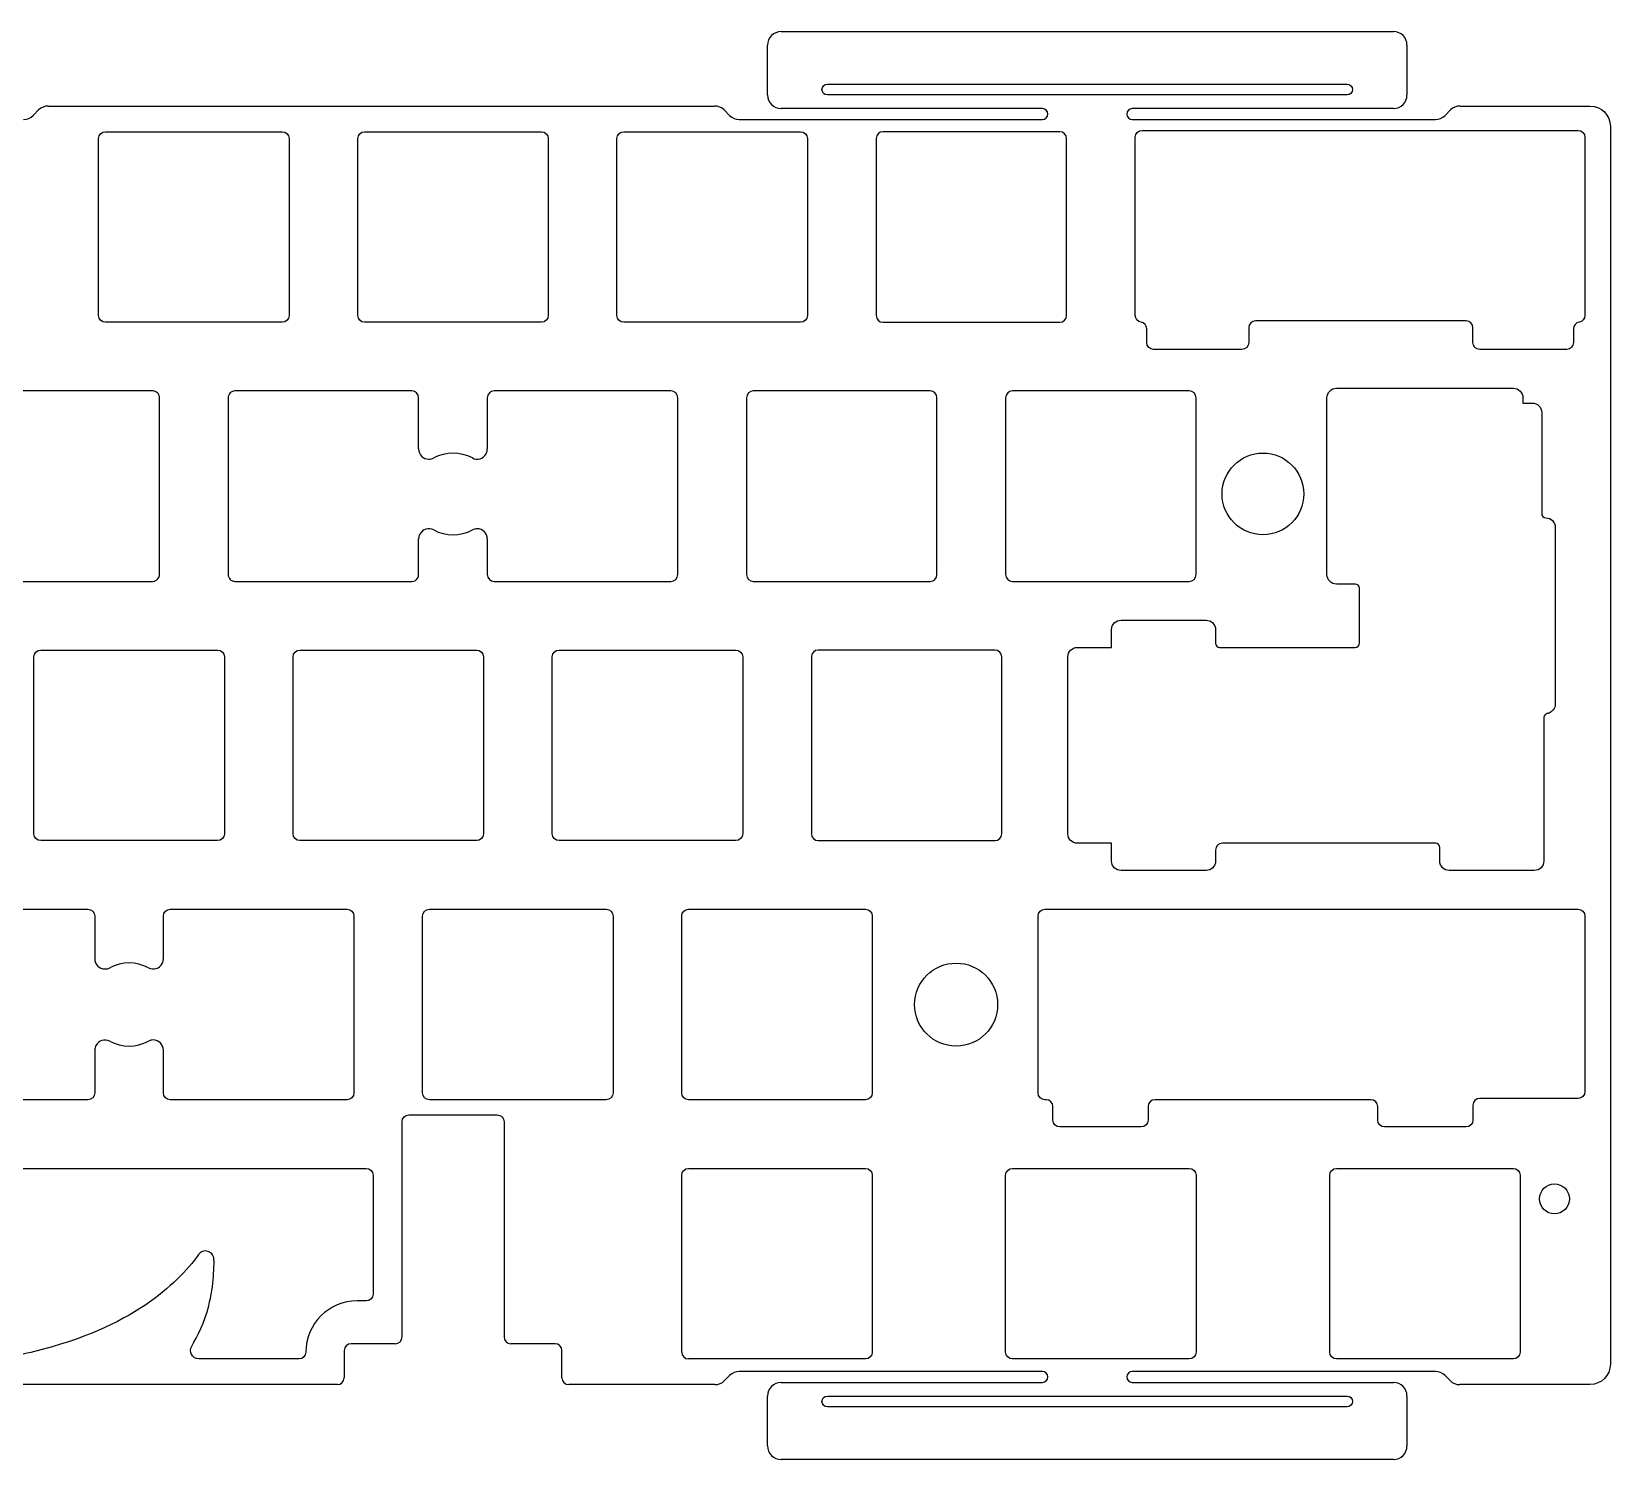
# Model space of a CAD drawing. Header units: millimetres. Extents: x -68 to 216, y -105 to 0.
# Drawn here: x 100.1 to 216.2, y -105 to -0.1 of the extents above; entities that cross this region are included whole.
import ezdxf

# ---------------------------------------------------------------- set-up
doc = ezdxf.new("R2010")
doc.units = ezdxf.units.MM
doc.header["$MEASUREMENT"] = 0
doc.layers.add('Layer 1', color=7, linetype='Continuous', lineweight=0)

# ---------------------------------------------------------------- blocks, each defined once
blk = doc.blocks.new('Block_0')
at = {"layer": 'Layer 1', "color": 18, "lineweight": 25, "true_color": 0x000000}
for p, q in [((154.23, -4.73), (154.23, -1.07)), ((155.23, -0.07), (200.23, -0.07)), ((201.23, -1.07), (201.23, -4.73)), ((101.36, -5.54), (150.33, -5.54)), ((174.43, -5.73), (155.23, -5.73)), ((200.23, -5.73), (181.03, -5.73)), ((205.14, -5.54), (214.68, -5.54)), ((100.25, -6.24), (100.65, -5.83)), ((151.04, -5.83), (151.44, -6.24)), ((152.15, -6.53), (174.43, -6.53)), ((181.03, -6.53), (203.32, -6.53)), ((204.03, -6.24), (204.43, -5.83)), ((105.06, -20.93), (105.06, -7.93)), ((105.56, -7.43), (118.56, -7.43)), ((119.06, -7.93), (119.06, -20.93)), ((124.11, -20.93), (124.11, -7.93)), ((124.61, -7.43), (137.61, -7.43)), ((138.11, -7.93), (138.11, -20.93)), ((143.16, -20.93), (143.16, -7.93)), ((143.66, -7.43), (156.66, -7.43)), ((157.16, -7.93), (157.16, -20.93)), ((162.21, -7.93), (162.21, -20.93)), ((175.71, -7.43), (162.71, -7.43)), ((176.21, -20.93), (176.21, -7.93)), ((181.26, -20.93), (181.26, -7.83)), ((181.76, -7.33), (213.81, -7.33)), ((214.31, -7.83), (214.31, -20.93)), ((216.18, -7.04), (216.18, -98.02)), ((118.56, -21.43), (105.56, -21.43)), ((137.61, -21.43), (124.61, -21.43)), ((156.66, -21.43), (143.66, -21.43)), ((162.71, -21.43), (175.71, -21.43)), ((182.1, -22.93), (182.1, -21.92)), ((189.6, -21.83), (189.6, -22.93)), ((205.58, -21.33), (190.1, -21.33)), ((206.08, -22.93), (206.08, -21.83)), ((213.47, -21.92), (213.47, -22.93)), ((189.1, -23.43), (182.6, -23.43)), ((212.97, -23.43), (206.58, -23.43)), ((109.03, -26.48), (96.03, -26.48)), ((128.08, -26.48), (115.08, -26.48)), ((147.13, -26.48), (134.13, -26.48)), ((166.18, -26.48), (153.18, -26.48)), ((185.23, -26.48), (172.23, -26.48)), ((196.05, -26.28), (209.05, -26.28)), ((109.53, -39.98), (109.53, -26.98)), ((114.58, -26.98), (114.58, -39.98)), ((128.58, -30.75), (128.58, -26.98)), ((133.63, -26.98), (133.63, -30.75)), ((147.63, -39.98), (147.63, -26.98)), ((152.68, -26.98), (152.68, -39.98)), ((166.68, -39.98), (166.68, -26.98)), ((171.73, -26.98), (171.73, -39.98)), ((185.73, -39.98), (185.73, -26.98)), ((195.35, -39.98), (195.35, -26.98)), ((209.75, -26.98), (209.75, -27.37)), ((209.75, -27.37), (210.43, -27.37)), ((211.13, -28.07), (211.13, -35.51)), ((212.13, -36.51), (212.13, -49.51)), ((128.58, -39.98), (128.58, -37.36)), ((133.63, -37.36), (133.63, -39.98)), ((96.03, -40.48), (109.03, -40.48)), ((115.08, -40.48), (128.08, -40.48)), ((134.13, -40.48), (147.13, -40.48)), ((153.18, -40.48), (166.18, -40.48)), ((172.23, -40.48), (185.23, -40.48)), ((197.43, -40.68), (196.05, -40.68)), ((197.73, -45.03), (197.73, -40.98)), ((179.51, -45.33), (179.51, -44.03)), ((180.21, -43.33), (186.46, -43.33)), ((187.16, -44.03), (187.16, -45.03)), ((100.3, -59.03), (100.3, -46.03)), ((100.8, -45.53), (113.8, -45.53)), ((114.3, -46.03), (114.3, -59.03)), ((119.35, -59.03), (119.35, -46.03)), ((119.85, -45.53), (132.85, -45.53)), ((133.35, -46.03), (133.35, -59.03)), ((138.4, -59.03), (138.4, -46.03)), ((138.9, -45.53), (151.9, -45.53)), ((152.4, -46.03), (152.4, -59.03)), ((157.45, -46.03), (157.45, -59.03)), ((170.95, -45.53), (157.95, -45.53)), ((171.45, -59.03), (171.45, -46.03)), ((176.3, -59.03), (176.3, -46.03)), ((177, -45.33), (179.51, -45.33)), ((187.46, -45.33), (197.43, -45.33)), ((211.29, -50.49), (211.29, -61.03)), ((113.8, -59.53), (100.8, -59.53)), ((132.85, -59.53), (119.85, -59.53)), ((151.9, -59.53), (138.9, -59.53)), ((157.95, -59.53), (170.95, -59.53)), ((179.51, -59.73), (177, -59.73)), ((179.51, -61.03), (179.51, -59.73)), ((187.16, -60.23), (187.16, -61.03)), ((203.34, -59.73), (187.66, -59.73)), ((203.64, -61.03), (203.64, -60.03)), ((186.46, -61.73), (180.21, -61.73)), ((210.59, -61.73), (204.34, -61.73)), ((91.27, -64.58), (104.27, -64.58)), ((110.32, -64.58), (123.32, -64.58)), ((129.37, -64.58), (142.37, -64.58)), ((148.42, -64.58), (161.42, -64.58)), ((174.61, -64.58), (213.81, -64.58)), ((104.77, -65.08), (104.77, -68.22)), ((109.82, -68.22), (109.82, -65.08)), ((123.82, -65.08), (123.82, -78.08)), ((128.87, -78.08), (128.87, -65.08)), ((142.87, -65.08), (142.87, -78.08)), ((147.92, -78.08), (147.92, -65.08)), ((161.92, -65.08), (161.92, -78.08)), ((174.11, -78.08), (174.11, -65.08)), ((214.31, -65.08), (214.31, -77.98)), ((104.77, -74.94), (104.77, -78.08)), ((109.82, -78.08), (109.82, -74.94)), ((104.27, -78.58), (91.27, -78.58)), ((123.32, -78.58), (110.32, -78.58)), ((142.37, -78.58), (129.37, -78.58)), ((161.42, -78.58), (148.42, -78.58)), ((174.7, -78.58), (174.61, -78.58)), ((198.58, -78.58), (182.7, -78.58)), ((213.81, -78.48), (206.58, -78.48)), ((127.86, -79.7), (134.36, -79.7)), ((175.2, -80.08), (175.2, -79.08)), ((182.2, -79.08), (182.2, -80.08)), ((199.08, -80.08), (199.08, -79.08)), ((206.08, -78.98), (206.08, -80.08)), ((127.36, -96.02), (127.36, -80.2)), ((134.86, -80.2), (134.86, -96.02)), ((181.7, -80.58), (175.7, -80.58)), ((205.58, -80.58), (199.58, -80.58)), ((147.92, -97.13), (147.92, -84.13)), ((148.42, -83.63), (161.42, -83.63)), ((161.92, -84.13), (161.92, -97.13)), ((171.73, -97.13), (171.73, -84.13)), ((172.23, -83.63), (185.23, -83.63)), ((185.73, -84.13), (185.73, -97.13)), ((195.55, -97.13), (195.55, -84.13)), ((196.05, -83.63), (209.05, -83.63)), ((209.55, -84.13), (209.55, -97.13)), ((123.11, -97.02), (123.11, -99.02)), ((126.86, -96.52), (123.61, -96.52)), ((138.61, -96.52), (135.36, -96.52)), ((139.11, -99.02), (139.11, -97.02)), ((161.42, -97.63), (148.42, -97.63)), ((174.43, -98.56), (152.15, -98.56)), ((185.23, -97.63), (172.23, -97.63)), ((203.32, -98.56), (181.03, -98.56)), ((209.05, -97.63), (196.05, -97.63)), ((122.61, -99.52), (25.31, -99.52)), ((150.35, -99.52), (139.61, -99.52)), ((151.44, -98.85), (151.06, -99.23)), ((155.23, -99.36), (174.43, -99.36)), ((181.03, -99.36), (200.23, -99.36)), ((204.41, -99.23), (204.03, -98.85)), ((214.68, -99.52), (205.11, -99.52)), ((154.23, -104.02), (154.23, -100.36)), ((201.23, -100.36), (201.23, -104.02)), ((200.23, -105.02), (155.23, -105.02))]:
    blk.add_line(p, q, dxfattribs=at)
for centre, radius in [((190.64, -34.05), 3), ((168.09, -71.59), 3.05), ((212.07, -85.87), 1.1)]:
    blk.add_circle(centre, radius, dxfattribs=at)
for points in [[(155.23, -0.07), (154.68, -0.07), (154.23, -0.52), (154.23, -1.07)], [(201.23, -1.07), (201.23, -0.52), (200.79, -0.07), (200.23, -0.07)], [(101.36, -5.54), (101.1, -5.54), (100.84, -5.65), (100.65, -5.83)], [(151.04, -5.83), (150.85, -5.65), (150.6, -5.54), (150.33, -5.54)], [(154.23, -4.73), (154.23, -5.28), (154.68, -5.73), (155.23, -5.73)], [(174.83, -6.13), (174.83, -5.91), (174.65, -5.73), (174.43, -5.73)], [(181.03, -5.73), (180.81, -5.73), (180.63, -5.91), (180.63, -6.13)], [(200.23, -5.73), (200.79, -5.73), (201.23, -5.28), (201.23, -4.73)], [(205.14, -5.54), (204.87, -5.54), (204.62, -5.65), (204.43, -5.83)], [(214.68, -5.54), (215.51, -5.54), (216.18, -6.21), (216.18, -7.04)], [(99.54, -6.53), (99.81, -6.53), (100.06, -6.43), (100.25, -6.24)], [(151.44, -6.24), (151.63, -6.43), (151.88, -6.53), (152.15, -6.53)], [(174.43, -6.53), (174.65, -6.53), (174.83, -6.35), (174.83, -6.13)], [(180.63, -6.13), (180.63, -6.35), (180.81, -6.53), (181.03, -6.53)], [(203.32, -6.53), (203.58, -6.53), (203.84, -6.43), (204.03, -6.24)], [(105.06, -7.93), (105.06, -7.66), (105.28, -7.43), (105.56, -7.43)], [(118.56, -7.43), (118.83, -7.43), (119.06, -7.66), (119.06, -7.93)], [(124.11, -7.93), (124.11, -7.66), (124.33, -7.43), (124.61, -7.43)], [(137.61, -7.43), (137.88, -7.43), (138.11, -7.66), (138.11, -7.93)], [(143.16, -7.93), (143.16, -7.66), (143.38, -7.43), (143.66, -7.43)], [(156.66, -7.43), (156.93, -7.43), (157.16, -7.66), (157.16, -7.93)], [(162.71, -7.43), (162.43, -7.43), (162.21, -7.66), (162.21, -7.93)], [(176.21, -7.93), (176.21, -7.66), (175.98, -7.43), (175.71, -7.43)], [(181.26, -7.83), (181.26, -7.56), (181.48, -7.33), (181.76, -7.33)], [(213.81, -7.33), (214.08, -7.33), (214.31, -7.56), (214.31, -7.83)], [(105.56, -21.43), (105.28, -21.43), (105.06, -21.21), (105.06, -20.93)], [(119.06, -20.93), (119.06, -21.21), (118.83, -21.43), (118.56, -21.43)], [(124.61, -21.43), (124.33, -21.43), (124.11, -21.21), (124.11, -20.93)], [(138.11, -20.93), (138.11, -21.21), (137.88, -21.43), (137.61, -21.43)], [(143.66, -21.43), (143.38, -21.43), (143.16, -21.21), (143.16, -20.93)], [(157.16, -20.93), (157.16, -21.21), (156.93, -21.43), (156.66, -21.43)], [(162.21, -20.93), (162.21, -21.21), (162.43, -21.43), (162.71, -21.43)], [(175.71, -21.43), (175.98, -21.43), (176.21, -21.21), (176.21, -20.93)], [(190.1, -21.33), (189.82, -21.33), (189.6, -21.56), (189.6, -21.83)], [(206.08, -21.83), (206.08, -21.56), (205.85, -21.33), (205.58, -21.33)], [(182.6, -23.43), (182.32, -23.43), (182.1, -23.21), (182.1, -22.93)], [(189.6, -22.93), (189.6, -23.21), (189.37, -23.43), (189.1, -23.43)], [(206.58, -23.43), (206.3, -23.43), (206.08, -23.21), (206.08, -22.93)], [(213.47, -22.93), (213.47, -23.21), (213.25, -23.43), (212.97, -23.43)], [(109.13, -26.49), (109.1, -26.49), (109.07, -26.48), (109.03, -26.48)], [(109.45, -26.7), (109.37, -26.59), (109.26, -26.52), (109.13, -26.49)], [(114.73, -26.63), (114.64, -26.72), (114.58, -26.85), (114.58, -26.98)], [(115.08, -26.48), (114.95, -26.48), (114.82, -26.53), (114.73, -26.63)], [(128.58, -26.98), (128.58, -26.71), (128.36, -26.48), (128.08, -26.48)], [(134.13, -26.48), (133.86, -26.48), (133.63, -26.71), (133.63, -26.98)], [(147.63, -26.98), (147.63, -26.71), (147.41, -26.48), (147.13, -26.48)], [(153.18, -26.48), (152.91, -26.48), (152.68, -26.71), (152.68, -26.98)], [(166.68, -26.98), (166.68, -26.71), (166.46, -26.48), (166.18, -26.48)], [(172.23, -26.48), (171.96, -26.48), (171.73, -26.71), (171.73, -26.98)], [(185.73, -26.98), (185.73, -26.71), (185.51, -26.48), (185.23, -26.48)], [(195.35, -26.98), (195.35, -26.6), (195.66, -26.28), (196.05, -26.28)], [(209.05, -26.28), (209.43, -26.28), (209.75, -26.6), (209.75, -26.98)], [(109.49, -26.79), (109.48, -26.76), (109.47, -26.73), (109.45, -26.7)], [(109.53, -26.98), (109.53, -26.92), (109.52, -26.85), (109.49, -26.79)], [(210.43, -27.37), (210.81, -27.37), (211.13, -27.68), (211.13, -28.07)], [(132.53, -31.41), (131.64, -30.94), (130.57, -30.94), (129.69, -31.41)], [(129.69, -36.7), (130.57, -37.18), (131.64, -37.18), (132.53, -36.7)], [(114.58, -39.98), (114.58, -40.12), (114.64, -40.24), (114.73, -40.34)], [(114.73, -40.34), (114.76, -40.37), (114.81, -40.4), (114.85, -40.42)], [(114.85, -40.42), (114.93, -40.46), (115, -40.48), (115.08, -40.48)], [(133.63, -39.98), (133.63, -40.26), (133.86, -40.48), (134.13, -40.48)], [(147.13, -40.48), (147.41, -40.48), (147.63, -40.26), (147.63, -39.98)], [(152.68, -39.98), (152.68, -40.26), (152.91, -40.48), (153.18, -40.48)], [(166.18, -40.48), (166.46, -40.48), (166.68, -40.26), (166.68, -39.98)], [(171.73, -39.98), (171.73, -40.26), (171.96, -40.48), (172.23, -40.48)], [(185.23, -40.48), (185.51, -40.48), (185.73, -40.26), (185.73, -39.98)], [(196.05, -40.68), (195.66, -40.68), (195.35, -40.37), (195.35, -39.98)], [(197.73, -40.98), (197.73, -40.82), (197.59, -40.68), (197.43, -40.68)], [(179.51, -44.03), (179.51, -43.65), (179.83, -43.33), (180.21, -43.33)], [(186.46, -43.33), (186.85, -43.33), (187.16, -43.65), (187.16, -44.03)], [(187.16, -45.03), (187.16, -45.2), (187.3, -45.33), (187.46, -45.33)], [(197.43, -45.33), (197.59, -45.33), (197.73, -45.2), (197.73, -45.03)], [(100.3, -46.03), (100.3, -45.76), (100.52, -45.53), (100.8, -45.53)], [(113.8, -45.53), (114.07, -45.53), (114.3, -45.76), (114.3, -46.03)], [(119.35, -46.03), (119.35, -45.76), (119.57, -45.53), (119.85, -45.53)], [(132.85, -45.53), (133.12, -45.53), (133.35, -45.76), (133.35, -46.03)], [(138.4, -46.03), (138.4, -45.76), (138.62, -45.53), (138.9, -45.53)], [(151.9, -45.53), (152.17, -45.53), (152.4, -45.76), (152.4, -46.03)], [(157.95, -45.53), (157.67, -45.53), (157.45, -45.76), (157.45, -46.03)], [(171.45, -46.03), (171.45, -45.76), (171.22, -45.53), (170.95, -45.53)], [(176.3, -46.03), (176.3, -45.65), (176.61, -45.33), (177, -45.33)], [(100.8, -59.53), (100.52, -59.53), (100.3, -59.31), (100.3, -59.03)], [(114.3, -59.03), (114.3, -59.31), (114.07, -59.53), (113.8, -59.53)], [(119.85, -59.53), (119.57, -59.53), (119.35, -59.31), (119.35, -59.03)], [(133.35, -59.03), (133.35, -59.31), (133.12, -59.53), (132.85, -59.53)], [(138.9, -59.53), (138.62, -59.53), (138.4, -59.31), (138.4, -59.03)], [(152.4, -59.03), (152.4, -59.31), (152.17, -59.53), (151.9, -59.53)], [(157.45, -59.03), (157.45, -59.31), (157.67, -59.53), (157.95, -59.53)], [(170.95, -59.53), (171.22, -59.53), (171.45, -59.31), (171.45, -59.03)], [(177, -59.73), (176.61, -59.73), (176.3, -59.42), (176.3, -59.03)], [(203.64, -60.03), (203.64, -59.87), (203.51, -59.73), (203.34, -59.73)], [(180.21, -61.73), (179.83, -61.73), (179.51, -61.42), (179.51, -61.03)], [(187.16, -61.03), (187.16, -61.42), (186.85, -61.73), (186.46, -61.73)], [(204.34, -61.73), (203.95, -61.73), (203.64, -61.42), (203.64, -61.03)], [(211.29, -61.03), (211.29, -61.42), (210.98, -61.73), (210.59, -61.73)], [(104.27, -64.58), (104.55, -64.58), (104.77, -64.81), (104.77, -65.08)], [(109.82, -65.08), (109.82, -64.81), (110.04, -64.58), (110.32, -64.58)], [(123.32, -64.58), (123.6, -64.58), (123.82, -64.81), (123.82, -65.08)], [(128.87, -65.08), (128.87, -64.81), (129.09, -64.58), (129.37, -64.58)], [(142.37, -64.58), (142.65, -64.58), (142.87, -64.81), (142.87, -65.08)], [(147.92, -65.08), (147.92, -64.81), (148.14, -64.58), (148.42, -64.58)], [(161.42, -64.58), (161.7, -64.58), (161.92, -64.81), (161.92, -65.08)], [(174.11, -65.08), (174.11, -64.81), (174.34, -64.58), (174.61, -64.58)], [(213.81, -64.58), (214.08, -64.58), (214.31, -64.81), (214.31, -65.08)], [(108.72, -68.89), (107.83, -68.41), (106.76, -68.41), (105.87, -68.89)], [(105.87, -74.28), (106.76, -74.75), (107.83, -74.75), (108.72, -74.28)], [(104.77, -78.08), (104.77, -78.36), (104.55, -78.58), (104.27, -78.58)], [(110.32, -78.58), (110.04, -78.58), (109.82, -78.36), (109.82, -78.08)], [(123.82, -78.08), (123.82, -78.36), (123.6, -78.58), (123.32, -78.58)], [(129.37, -78.58), (129.09, -78.58), (128.87, -78.36), (128.87, -78.08)], [(142.87, -78.08), (142.87, -78.36), (142.65, -78.58), (142.37, -78.58)], [(148.42, -78.58), (148.14, -78.58), (147.92, -78.36), (147.92, -78.08)], [(161.92, -78.08), (161.92, -78.36), (161.7, -78.58), (161.42, -78.58)], [(174.61, -78.58), (174.34, -78.58), (174.11, -78.36), (174.11, -78.08)], [(175.2, -79.08), (175.2, -78.81), (174.98, -78.58), (174.7, -78.58)], [(182.7, -78.58), (182.43, -78.58), (182.2, -78.81), (182.2, -79.08)], [(199.08, -79.08), (199.08, -78.81), (198.85, -78.58), (198.58, -78.58)], [(206.58, -78.48), (206.3, -78.48), (206.08, -78.71), (206.08, -78.98)], [(214.31, -77.98), (214.31, -78.26), (214.08, -78.48), (213.81, -78.48)], [(127.36, -80.2), (127.36, -79.93), (127.58, -79.7), (127.86, -79.7)], [(134.36, -79.7), (134.63, -79.7), (134.86, -79.93), (134.86, -80.2)], [(175.7, -80.58), (175.43, -80.58), (175.2, -80.36), (175.2, -80.08)], [(182.2, -80.08), (182.2, -80.36), (181.98, -80.58), (181.7, -80.58)], [(199.58, -80.58), (199.3, -80.58), (199.08, -80.36), (199.08, -80.08)], [(206.08, -80.08), (206.08, -80.36), (205.85, -80.58), (205.58, -80.58)], [(147.92, -84.13), (147.92, -83.86), (148.14, -83.63), (148.42, -83.63)], [(161.42, -83.63), (161.7, -83.63), (161.92, -83.86), (161.92, -84.13)], [(171.73, -84.13), (171.73, -83.86), (171.96, -83.63), (172.23, -83.63)], [(185.23, -83.63), (185.51, -83.63), (185.73, -83.86), (185.73, -84.13)], [(195.55, -84.13), (195.55, -83.86), (195.77, -83.63), (196.05, -83.63)], [(209.05, -83.63), (209.32, -83.63), (209.55, -83.86), (209.55, -84.13)], [(126.86, -96.52), (127.13, -96.52), (127.36, -96.3), (127.36, -96.02)], [(134.86, -96.02), (134.86, -96.3), (135.08, -96.52), (135.36, -96.52)], [(123.61, -96.52), (123.33, -96.52), (123.11, -96.75), (123.11, -97.02)], [(139.11, -97.02), (139.11, -96.75), (138.88, -96.52), (138.61, -96.52)], [(147.92, -97.13), (147.92, -97.41), (148.14, -97.63), (148.42, -97.63)], [(161.92, -97.13), (161.92, -97.41), (161.7, -97.63), (161.42, -97.63)], [(172.23, -97.63), (171.96, -97.63), (171.73, -97.41), (171.73, -97.13)], [(185.73, -97.13), (185.73, -97.41), (185.51, -97.63), (185.23, -97.63)], [(196.05, -97.63), (195.77, -97.63), (195.55, -97.41), (195.55, -97.13)], [(209.55, -97.13), (209.55, -97.41), (209.32, -97.63), (209.05, -97.63)], [(152.15, -98.56), (151.88, -98.56), (151.63, -98.66), (151.44, -98.85)], [(174.83, -98.96), (174.83, -98.74), (174.65, -98.56), (174.43, -98.56)], [(181.03, -98.56), (180.81, -98.56), (180.63, -98.74), (180.63, -98.96)], [(204.03, -98.85), (203.84, -98.66), (203.58, -98.56), (203.32, -98.56)], [(216.18, -98.02), (216.18, -98.85), (215.51, -99.52), (214.68, -99.52)], [(122.61, -99.52), (122.88, -99.52), (123.11, -99.3), (123.11, -99.02)], [(139.11, -99.02), (139.11, -99.3), (139.33, -99.52), (139.61, -99.52)], [(150.35, -99.52), (150.62, -99.52), (150.87, -99.42), (151.06, -99.23)], [(155.23, -99.36), (154.68, -99.36), (154.23, -99.81), (154.23, -100.36)], [(174.43, -99.36), (174.65, -99.36), (174.83, -99.18), (174.83, -98.96)], [(180.63, -98.96), (180.63, -99.18), (180.81, -99.36), (181.03, -99.36)], [(201.23, -100.36), (201.23, -99.81), (200.79, -99.36), (200.23, -99.36)], [(204.41, -99.23), (204.6, -99.42), (204.85, -99.52), (205.11, -99.52)], [(154.23, -104.02), (154.23, -104.57), (154.68, -105.02), (155.23, -105.02)], [(200.23, -105.02), (200.79, -105.02), (201.23, -104.57), (201.23, -104.02)]]:
    blk.add_open_spline(points, degree=3, dxfattribs=at)
for points, knots in [([(158.63, -4.73), (158.63, -4.73), (196.83, -4.73), (196.83, -4.73), (197.05, -4.73), (197.23, -4.55), (197.23, -4.33), (197.23, -4.11), (197.05, -3.93), (196.83, -3.93), (196.83, -3.93), (158.63, -3.93), (158.63, -3.93), (158.41, -3.93), (158.23, -4.11), (158.23, -4.33), (158.23, -4.55), (158.41, -4.73), (158.63, -4.73)], [0, 0, 0, 0, 1, 1, 1, 2, 2, 2, 3, 3, 3, 4, 4, 4, 5, 5, 5, 6, 6, 6, 6]), ([(182.1, -21.92), (182.1, -21.67), (181.92, -21.47), (181.68, -21.43), (181.44, -21.39), (181.26, -21.18), (181.26, -20.93)], [0, 0, 0, 0, 1, 1, 1, 2, 2, 2, 2]), ([(214.31, -20.93), (214.31, -21.18), (214.13, -21.39), (213.89, -21.43), (213.65, -21.47), (213.47, -21.67), (213.47, -21.92)], [0, 0, 0, 0, 1, 1, 1, 2, 2, 2, 2]), ([(128.58, -30.75), (128.58, -31.17), (128.92, -31.5), (129.33, -31.5), (129.46, -31.5), (129.58, -31.47), (129.69, -31.41)], [0, 0, 0, 0, 1, 1, 1, 2, 2, 2, 2]), ([(132.53, -31.41), (132.89, -31.61), (133.35, -31.47), (133.54, -31.11), (133.6, -31), (133.63, -30.88), (133.63, -30.75)], [0, 0, 0, 0, 1, 1, 1, 2, 2, 2, 2]), ([(211.13, -35.51), (211.13, -35.67), (211.26, -35.81), (211.43, -35.81), (211.81, -35.81), (212.13, -36.12), (212.13, -36.51)], [0, 0, 0, 0, 1, 1, 1, 2, 2, 2, 2]), ([(129.69, -36.7), (129.32, -36.5), (128.87, -36.64), (128.67, -37.01), (128.61, -37.11), (128.58, -37.24), (128.58, -37.36)], [0, 0, 0, 0, 1, 1, 1, 2, 2, 2, 2]), ([(133.63, -37.36), (133.63, -36.95), (133.3, -36.61), (132.88, -36.61), (132.76, -36.61), (132.64, -36.64), (132.53, -36.7)], [0, 0, 0, 0, 1, 1, 1, 2, 2, 2, 2]), ([(109.03, -40.48), (109.24, -40.48), (109.4, -40.35), (109.46, -40.23), (109.47, -40.22), (109.48, -40.21), (109.49, -40.2), (109.49, -40.19), (109.49, -40.19), (109.49, -40.19), (109.49, -40.18), (109.49, -40.18), (109.49, -40.18), (109.49, -40.18), (109.49, -40.18), (109.49, -40.18), (109.49, -40.18), (109.49, -40.18), (109.49, -40.18), (109.49, -40.17), (109.5, -40.17), (109.5, -40.17), (109.5, -40.17), (109.5, -40.17), (109.5, -40.17), (109.5, -40.17), (109.5, -40.17), (109.5, -40.17), (109.5, -40.16), (109.5, -40.16), (109.5, -40.16), (109.5, -40.15), (109.5, -40.15), (109.5, -40.15), (109.5, -40.15), (109.51, -40.15), (109.51, -40.15), (109.51, -40.13), (109.52, -40.11), (109.52, -40.09), (109.52, -40.08), (109.53, -40.07), (109.53, -40.06), (109.53, -40.05), (109.53, -40.04), (109.53, -40.03), (109.53, -40.02), (109.53, -40.01), (109.53, -40), (109.53, -39.99), (109.53, -39.99), (109.53, -39.98)], [0, 0, 0, 0, 1, 1, 1, 2, 2, 2, 3, 3, 3, 4, 4, 4, 5, 5, 5, 6, 6, 6, 7, 7, 7, 8, 8, 8, 9, 9, 9, 10, 10, 10, 11, 11, 11, 12, 12, 12, 13, 13, 13, 14, 14, 14, 15, 15, 15, 16, 16, 16, 17, 17, 17, 17]), ([(128.08, -40.48), (128.28, -40.48), (128.43, -40.36), (128.5, -40.25), (128.51, -40.25), (128.51, -40.24), (128.51, -40.24), (128.52, -40.22), (128.53, -40.21), (128.54, -40.19), (128.54, -40.19), (128.54, -40.19), (128.54, -40.18), (128.54, -40.18), (128.54, -40.18), (128.54, -40.18), (128.54, -40.18), (128.54, -40.18), (128.54, -40.18), (128.54, -40.18), (128.54, -40.18), (128.54, -40.18), (128.54, -40.18), (128.54, -40.17), (128.55, -40.17), (128.55, -40.17), (128.55, -40.17), (128.55, -40.17), (128.55, -40.17), (128.55, -40.17), (128.55, -40.17), (128.55, -40.16), (128.55, -40.16), (128.55, -40.16), (128.55, -40.16), (128.55, -40.15), (128.55, -40.15), (128.56, -40.14), (128.56, -40.13), (128.56, -40.12), (128.57, -40.11), (128.57, -40.1), (128.57, -40.09), (128.58, -40.07), (128.58, -40.05), (128.58, -40.03), (128.58, -40.02), (128.58, -40.01), (128.58, -40), (128.58, -39.99), (128.58, -39.99), (128.58, -39.98)], [0, 0, 0, 0, 1, 1, 1, 2, 2, 2, 3, 3, 3, 4, 4, 4, 5, 5, 5, 6, 6, 6, 7, 7, 7, 8, 8, 8, 9, 9, 9, 10, 10, 10, 11, 11, 11, 12, 12, 12, 13, 13, 13, 14, 14, 14, 15, 15, 15, 16, 16, 16, 17, 17, 17, 17]), ([(212.13, -49.51), (212.13, -49.83), (211.89, -50.08), (211.67, -50.16), (211.66, -50.17), (211.65, -50.17), (211.64, -50.17), (211.64, -50.17), (211.64, -50.17), (211.64, -50.18), (211.63, -50.18), (211.63, -50.18), (211.63, -50.18), (211.62, -50.18), (211.61, -50.18), (211.6, -50.19), (211.59, -50.19), (211.58, -50.19), (211.57, -50.19), (211.56, -50.19), (211.56, -50.2), (211.55, -50.2), (211.55, -50.2), (211.54, -50.2), (211.54, -50.2), (211.54, -50.2), (211.54, -50.2), (211.54, -50.2), (211.54, -50.2), (211.53, -50.2), (211.53, -50.2), (211.53, -50.2), (211.52, -50.2), (211.52, -50.2), (211.52, -50.2), (211.51, -50.2), (211.51, -50.2), (211.51, -50.21), (211.51, -50.21), (211.51, -50.21), (211.5, -50.21), (211.49, -50.21), (211.47, -50.22), (211.39, -50.25), (211.31, -50.36), (211.29, -50.45), (211.29, -50.47), (211.29, -50.48), (211.29, -50.49), (211.29, -50.49), (211.29, -50.49), (211.29, -50.49)], [0, 0, 0, 0, 1, 1, 1, 2, 2, 2, 3, 3, 3, 4, 4, 4, 5, 5, 5, 6, 6, 6, 7, 7, 7, 8, 8, 8, 9, 9, 9, 10, 10, 10, 11, 11, 11, 12, 12, 12, 13, 13, 13, 14, 14, 14, 15, 15, 15, 16, 16, 16, 17, 17, 17, 17]), ([(187.66, -59.73), (187.39, -59.73), (187.16, -59.96), (187.16, -60.23), (187.16, -60.23), (187.16, -60.23), (187.16, -60.23)], [0, 0, 0, 0, 1, 1, 1, 2, 2, 2, 2]), ([(104.77, -68.22), (104.77, -68.64), (105.11, -68.97), (105.52, -68.97), (105.64, -68.97), (105.76, -68.94), (105.87, -68.89)], [0, 0, 0, 0, 1, 1, 1, 2, 2, 2, 2]), ([(108.72, -68.89), (109.09, -69.08), (109.54, -68.94), (109.73, -68.57), (109.79, -68.46), (109.82, -68.34), (109.82, -68.22)], [0, 0, 0, 0, 1, 1, 1, 2, 2, 2, 2]), ([(105.87, -74.28), (105.5, -74.09), (105.05, -74.23), (104.86, -74.59), (104.8, -74.7), (104.77, -74.82), (104.77, -74.94)], [0, 0, 0, 0, 1, 1, 1, 2, 2, 2, 2]), ([(109.82, -74.94), (109.82, -74.53), (109.48, -74.19), (109.07, -74.19), (108.95, -74.19), (108.83, -74.22), (108.72, -74.28)], [0, 0, 0, 0, 1, 1, 1, 2, 2, 2, 2]), ([(125.23, -84.13), (125.23, -83.86), (125.01, -83.63), (124.73, -83.63), (124.73, -83.63), (120.29, -83.63), (120.29, -83.63), (120.29, -83.63), (116.82, -83.63), (116.82, -83.63), (116.82, -83.63), (90.74, -83.63), (90.74, -83.63), (90.46, -83.63), (90.24, -83.86), (90.24, -84.13), (90.24, -84.13), (90.24, -97.13), (90.24, -97.13), (90.24, -97.41), (90.46, -97.63), (90.74, -97.63), (90.74, -97.63), (95.86, -97.63), (95.86, -97.63), (97.37, -97.63), (98.88, -97.46), (100.35, -97.09), (107.49, -95.32), (110.78, -92.19), (112.41, -89.96), (112.42, -89.94), (112.43, -89.93), (112.44, -89.92), (112.55, -89.79), (112.71, -89.71), (112.89, -89.7), (113.18, -89.7), (113.46, -89.92), (113.52, -90.17), (113.52, -90.2), (113.53, -90.22), (113.53, -90.25), (113.53, -90.25), (113.53, -90.25), (113.53, -90.26), (113.53, -90.26), (113.53, -90.27), (113.53, -90.28), (113.53, -90.28), (113.53, -90.29), (113.53, -90.29), (113.53, -90.3), (113.53, -90.3), (113.53, -90.3), (113.53, -90.31), (113.53, -90.31), (113.53, -90.32), (113.53, -90.33), (113.53, -90.34), (113.53, -90.36), (113.53, -90.36), (113.53, -90.37), (113.53, -90.38), (113.54, -90.42), (113.54, -90.48), (113.54, -90.53), (113.54, -90.55), (113.54, -90.56), (113.54, -90.57), (113.54, -90.58), (113.54, -90.59), (113.54, -90.6), (113.53, -90.99), (113.52, -91.3), (113.5, -91.55), (113.5, -91.55), (113.5, -91.56), (113.5, -91.57), (113.45, -92.22), (113.34, -92.98), (113.15, -93.72), (112.85, -94.91), (112.34, -96), (111.9, -96.69), (111.64, -97.1), (111.95, -97.63), (112.43, -97.63), (112.43, -97.63), (119.79, -97.63), (119.79, -97.63), (120.07, -97.63), (120.29, -97.41), (120.29, -97.13), (120.29, -97.13), (120.29, -97.13), (120.29, -97.13), (120.29, -95.06), (121.98, -93.37), (124.05, -93.37), (124.05, -93.37), (124.73, -93.37), (124.73, -93.37), (125.01, -93.37), (125.23, -93.15), (125.23, -92.87), (125.23, -92.87), (125.23, -84.13), (125.23, -84.13)], [0, 0, 0, 0, 1, 1, 1, 2, 2, 2, 3, 3, 3, 4, 4, 4, 5, 5, 5, 6, 6, 6, 7, 7, 7, 8, 8, 8, 9, 9, 9, 10, 10, 10, 11, 11, 11, 12, 12, 12, 13, 13, 13, 14, 14, 14, 15, 15, 15, 16, 16, 16, 17, 17, 17, 18, 18, 18, 19, 19, 19, 20, 20, 20, 21, 21, 21, 22, 22, 22, 23, 23, 23, 24, 24, 24, 25, 25, 25, 26, 26, 26, 27, 27, 27, 28, 28, 28, 29, 29, 29, 30, 30, 30, 31, 31, 31, 32, 32, 32, 33, 33, 33, 34, 34, 34, 35, 35, 35, 36, 36, 36, 36]), ([(158.63, -101.16), (158.63, -101.16), (196.83, -101.16), (196.83, -101.16), (197.05, -101.16), (197.23, -100.98), (197.23, -100.76), (197.23, -100.54), (197.05, -100.36), (196.83, -100.36), (196.83, -100.36), (158.63, -100.36), (158.63, -100.36), (158.41, -100.36), (158.23, -100.54), (158.23, -100.76), (158.23, -100.98), (158.41, -101.16), (158.63, -101.16)], [0, 0, 0, 0, 1, 1, 1, 2, 2, 2, 3, 3, 3, 4, 4, 4, 5, 5, 5, 6, 6, 6, 6])]:
    blk.add_open_spline(points, degree=3, knots=knots, dxfattribs=at)

msp = doc.modelspace()

# ---------------------------------------------------------------- block references
at = {"layer": 'Layer 1'}
msp.add_blockref('Block_0', (0, 0), dxfattribs=at)

doc.saveas('drawing.dxf')
